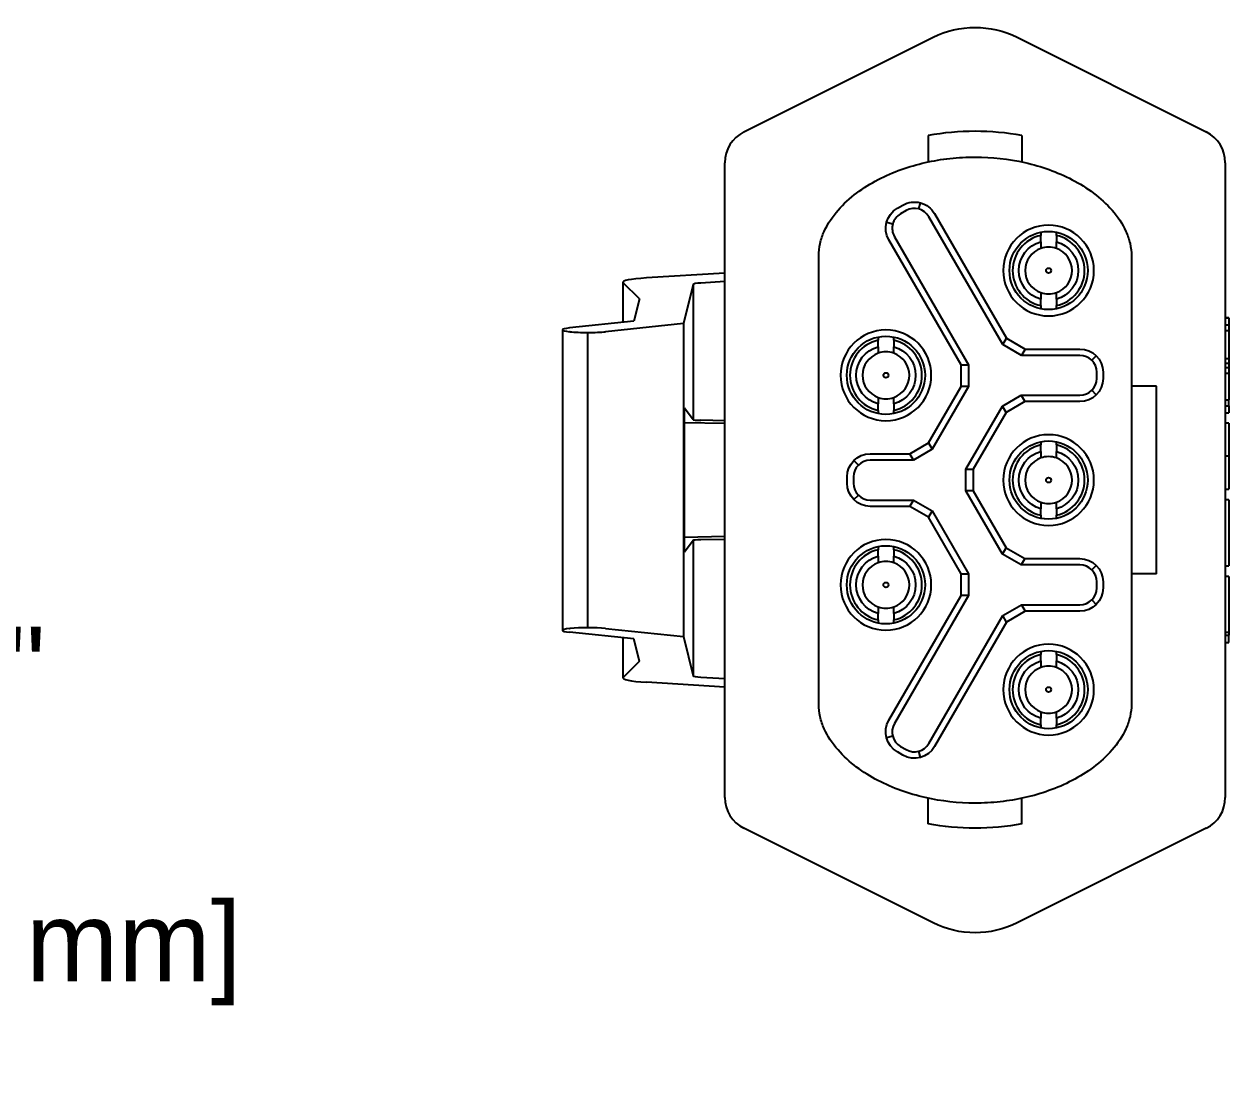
# Model space of a CAD drawing. Header units: inches. Extents: x 0.15 to 7.33, y 1.95 to 8.02.
# Drawn here: x 5.813 to 7.33, y 4.573 to 5.892 of the extents above; entities that cross this region are included whole.
import ezdxf

# ---------------------------------------------------------------- set-up
doc = ezdxf.new("R2010")
doc.units = ezdxf.units.IN
doc.header["$MEASUREMENT"] = 0
doc.layers.get('Defpoints').update_dxf_attribs({"color": 1})
doc.layers.add('Male Connector', color=7, linetype='Continuous')
doc.styles.get("Standard").update_dxf_attribs({"font": 'Arial.ttf'})
doc.dimstyles.new('.1 DIM', dxfattribs={"dimscale": 0, "dimtxt": 0.1, "dimasz": 0.1, "dimexe": 0.18, "dimexo": 0.0625, "dimgap": 0.09, "dimtad": 0, "dimtih": 1, "dimtoh": 1, "dimdec": 5, "dimzin": 0, "dimdsep": 46, "dimlunit": 4, "dimtxsty": 'Standard', "dimcen": 0.09, "dimadec": 0, "dimazin": 0, "dimtfac": 1, "dimtdec": 5, "dimtofl": 0, "dimtmove": 0, "dimatfit": 3, "dimfxl": 1, "dimtolj": 1, "dimtzin": 0, "dimarcsym": 0})

# ---------------------------------------------------------------- blocks, each defined once
blk = doc.blocks.new('*D6')
at = {"layer": 'Defpoints', "color": 0, "lineweight": -2, "transparency": 16777216}
for p, q in [((4.7243, 5.5453), (5.388, 5.5453)), ((5.208, 5.4453), (5.208, 5.2516)), ((4.7243, 5.1516), (5.388, 5.1516)), ((5.208, 4.876), (5.208, 5.1516)), ((5.308, 4.876), (5.208, 4.876))]:
    blk.add_line(p, q, dxfattribs=at)
at = {"layer": 'Defpoints', "color": 0, "transparency": 16777216}
for p in [(4.6618, 5.5453), (4.6618, 5.1516), (5.208, 5.1516)]:
    blk.add_point(p, dxfattribs=at)
for points in [[(5.1913, 5.4453), (5.2246, 5.4453), (5.208, 5.5453)], [(5.1913, 5.2516), (5.2246, 5.2516), (5.208, 5.1516)]]:
    blk.add_solid(points, dxfattribs=at)
at = {"layer": 'Defpoints', "color": 0, "transparency": 16777216, "char_height": 0.1, "attachment_point": 5}
for s, insert in [('\\A1;{\\H1x;\\S13/32;}"', (5.7377, 5.0836)), ('\\A1;[10.00 mm]', (5.7377, 4.7223))]:
    blk.add_mtext(s, dxfattribs=dict(at, insert=insert))

msp = doc.modelspace()

# ---------------------------------------------------------------- linework, layer by layer
at = {"layer": 'Male Connector', "linetype": 'Continuous'}
for p, q in [((6.719171, 5.756476), (6.957371, 5.875577)), ((7.063012, 5.875577), (7.301212, 5.756476)), ((6.695231, 4.918641), (6.695231, 5.717741)), ((7.325151, 5.717741), (7.325151, 4.918641)), ((6.91245, 5.660397), (6.919269, 5.664334)), ((6.92329, 5.65737), (6.91647, 5.653433)), ((6.939341, 5.659483), (6.941422, 5.66725)), ((6.898848, 5.64267), (6.906615, 5.640589)), ((7.045033, 5.488811), (6.952186, 5.649627)), ((6.959149, 5.653648), (7.049676, 5.496851)), ((7.092868, 5.618036), (7.092868, 5.626175)), ((7.112553, 5.626175), (7.112553, 5.618036)), ((6.992537, 5.463294), (6.901764, 5.620516)), ((6.908728, 5.624537), (7.001822, 5.463294)), ((6.813341, 5.036136), (6.813341, 5.600247)), ((7.207041, 5.600247), (7.207041, 5.036136)), ((6.567033, 5.567295), (6.567033, 5.516731)), ((6.587739, 5.546264), (6.567357, 5.566646)), ((6.695231, 5.578658), (6.596561, 5.57267)), ((6.695231, 5.568069), (6.665167, 5.566245)), ((6.655331, 5.564507), (6.643057, 5.515242)), ((6.655619, 5.393922), (6.655619, 5.56481)), ((6.587739, 5.546264), (6.58074, 5.518174)), ((7.092868, 5.537766), (7.092868, 5.545905)), ((7.112553, 5.545905), (7.112553, 5.537766)), ((7.329679, 5.522495), (7.325151, 5.522495)), ((7.325151, 5.522425), (7.329679, 5.522425)), ((7.329679, 5.522425), (7.329679, 5.522495)), ((7.329679, 5.522425), (7.329679, 5.513714)), ((6.490705, 5.50734), (6.490705, 5.129043)), ((6.58074, 5.518174), (6.49993, 5.509681)), ((6.500494, 5.50494), (6.49993, 5.504999)), ((6.643057, 5.515242), (6.545037, 5.50494)), ((6.643057, 5.515242), (6.643057, 5.12114)), ((7.325151, 5.513714), (7.329679, 5.513714)), ((7.325151, 5.506706), (7.329679, 5.506706)), ((7.329679, 5.513714), (7.329679, 5.506706)), ((6.522765, 5.132412), (6.522765, 5.50397)), ((6.888144, 5.486147), (6.888144, 5.494285)), ((6.907829, 5.494285), (6.907829, 5.486147)), ((7.045033, 5.488811), (7.049676, 5.496851)), ((7.049676, 5.496851), (7.0733, 5.483212)), ((7.068657, 5.475171), (7.045033, 5.488811)), ((7.0733, 5.483212), (7.068657, 5.475171)), ((7.142124, 5.475171), (7.068657, 5.475171)), ((7.0733, 5.483212), (7.142124, 5.483212)), ((7.157082, 5.468976), (7.162768, 5.474661)), ((6.992537, 5.463294), (7.001822, 5.463294)), ((6.992537, 5.436015), (6.992537, 5.463294)), ((7.001822, 5.463294), (7.001822, 5.436015)), ((7.325151, 5.471158), (7.329679, 5.471158)), ((7.325151, 5.465537), (7.329679, 5.465537)), ((7.325151, 5.459797), (7.329679, 5.459797)), ((7.329679, 5.465537), (7.329679, 5.459797)), ((7.329679, 5.459797), (7.329679, 5.452684)), ((7.163278, 5.446144), (7.163278, 5.454018)), ((7.171319, 5.454018), (7.171319, 5.446144)), ((7.325151, 5.452684), (7.329679, 5.452684)), ((6.951514, 5.364962), (6.992537, 5.436015)), ((7.001822, 5.436015), (6.956157, 5.356921)), ((7.001822, 5.436015), (6.992537, 5.436015)), ((7.162768, 5.4255), (7.157082, 5.431186)), ((7.238537, 5.436301), (7.207041, 5.436301)), ((7.238537, 5.200081), (7.238537, 5.436301)), ((6.888144, 5.405877), (6.888144, 5.414015)), ((6.907829, 5.414015), (6.907829, 5.405877)), ((7.044541, 5.411351), (7.068165, 5.424991)), ((7.072807, 5.41695), (7.049183, 5.40331)), ((7.068165, 5.424991), (7.072807, 5.41695)), ((7.068165, 5.424991), (7.142124, 5.424991)), ((7.142124, 5.41695), (7.072807, 5.41695)), ((7.325151, 5.419086), (7.329679, 5.419086)), ((7.329679, 5.411645), (7.329679, 5.419086)), ((6.644291, 5.227638), (6.644291, 5.408745)), ((6.655331, 5.394023), (6.644291, 5.408745)), ((6.998629, 5.331831), (7.044541, 5.411351)), ((7.049183, 5.40331), (7.007914, 5.331831)), ((7.049183, 5.40331), (7.044541, 5.411351)), ((7.325151, 5.411645), (7.329679, 5.411645)), ((7.325151, 5.402937), (7.329679, 5.402937)), ((7.325151, 5.402876), (7.329679, 5.402876)), ((7.329679, 5.411645), (7.329679, 5.402937)), ((7.329679, 5.402876), (7.329679, 5.402937)), ((6.695231, 5.389321), (6.644292, 5.390348)), ((6.695231, 5.392839), (6.665167, 5.393445)), ((7.329679, 5.389978), (7.325151, 5.389978)), ((7.329679, 5.389978), (7.329679, 5.348802)), ((6.92789, 5.351323), (6.951514, 5.364962)), ((6.956157, 5.356921), (6.932533, 5.343282)), ((6.951514, 5.364962), (6.956157, 5.356921)), ((7.092868, 5.354257), (7.092868, 5.362396)), ((7.112553, 5.362396), (7.112553, 5.354257)), ((6.857614, 5.342772), (6.8633, 5.337086)), ((6.878258, 5.351323), (6.92789, 5.351323)), ((6.932533, 5.343282), (6.878258, 5.343282)), ((6.932533, 5.343282), (6.92789, 5.351323)), ((7.325151, 5.348802), (7.329679, 5.348802)), ((7.329679, 5.348138), (7.325151, 5.348138)), ((7.329679, 5.348138), (7.329679, 5.348802)), ((7.329679, 5.348138), (7.329679, 5.306963)), ((6.998629, 5.304552), (6.998629, 5.331831)), ((6.998629, 5.331831), (7.007914, 5.331831)), ((7.007914, 5.331831), (7.007914, 5.304552)), ((6.849064, 5.314254), (6.849064, 5.322128)), ((6.857105, 5.322128), (6.857105, 5.314254)), ((6.857614, 5.293611), (6.8633, 5.299297)), ((6.878258, 5.293101), (6.932533, 5.293101)), ((6.92789, 5.28506), (6.932533, 5.293101)), ((6.932533, 5.293101), (6.956157, 5.279462)), ((7.044541, 5.225032), (6.998629, 5.304552)), ((7.007914, 5.304552), (6.998629, 5.304552)), ((7.007914, 5.304552), (7.049183, 5.233072)), ((7.325151, 5.306963), (7.329679, 5.306963)), ((7.329679, 5.293363), (7.325151, 5.293363)), ((7.329679, 5.293363), (7.329679, 5.210349)), ((6.92789, 5.28506), (6.878258, 5.28506)), ((6.951514, 5.271421), (6.92789, 5.28506)), ((6.956157, 5.279462), (6.951514, 5.271421)), ((6.956157, 5.279462), (7.001822, 5.200368)), ((7.092868, 5.273987), (7.092868, 5.282126)), ((7.112553, 5.282126), (7.112553, 5.273987)), ((6.992537, 5.200368), (6.951514, 5.271421)), ((6.695231, 5.247061), (6.644292, 5.246034)), ((6.655331, 5.24236), (6.644291, 5.227638)), ((6.655619, 5.071572), (6.655619, 5.242461)), ((6.695231, 5.243543), (6.665167, 5.242937)), ((7.044541, 5.225032), (7.049183, 5.233072)), ((7.049183, 5.233072), (7.072807, 5.219433)), ((6.888144, 5.222368), (6.888144, 5.230506)), ((6.907829, 5.230506), (6.907829, 5.222368)), ((7.068165, 5.211392), (7.044541, 5.225032)), ((7.072807, 5.219433), (7.068165, 5.211392)), ((7.072807, 5.219433), (7.142124, 5.219433)), ((7.142124, 5.211392), (7.068165, 5.211392)), ((7.162768, 5.210882), (7.157082, 5.205196)), ((7.325151, 5.210349), (7.329679, 5.210349)), ((6.992537, 5.200368), (7.001822, 5.200368)), ((6.992537, 5.173089), (6.992537, 5.200368)), ((7.001822, 5.200368), (7.001822, 5.173089)), ((7.163278, 5.182365), (7.163278, 5.190239)), ((7.171319, 5.190239), (7.171319, 5.182365)), ((7.238537, 5.200081), (7.207041, 5.200081)), ((7.329679, 5.196703), (7.325151, 5.196703)), ((7.329679, 5.196703), (7.329679, 5.126712)), ((6.901764, 5.015866), (6.992537, 5.173089)), ((7.001822, 5.173089), (6.908728, 5.011846)), ((7.001822, 5.173089), (6.992537, 5.173089)), ((7.045033, 5.147572), (7.068657, 5.161211)), ((7.068657, 5.161211), (7.142124, 5.161211)), ((7.068657, 5.161211), (7.0733, 5.153171)), ((7.157082, 5.167407), (7.162768, 5.161721)), ((6.888144, 5.142098), (6.888144, 5.150236)), ((6.907829, 5.150236), (6.907829, 5.142098)), ((6.952186, 4.986755), (7.045033, 5.147572)), ((7.049676, 5.139531), (7.045033, 5.147572)), ((7.0733, 5.153171), (7.049676, 5.139531)), ((7.142124, 5.153171), (7.0733, 5.153171)), ((6.49993, 5.131383), (6.500494, 5.131443)), ((6.58074, 5.118208), (6.49993, 5.126702)), ((6.545037, 5.131443), (6.643057, 5.12114)), ((7.049676, 5.139531), (6.959149, 4.982735)), ((7.325151, 5.126712), (7.329679, 5.126712)), ((7.329679, 5.126712), (7.329679, 5.122781)), ((6.567033, 5.119652), (6.567033, 5.069088)), ((6.587739, 5.090119), (6.58074, 5.118208)), ((6.643057, 5.12114), (6.655331, 5.071875)), ((7.325151, 5.122781), (7.329679, 5.122781)), ((7.325151, 5.113894), (7.329679, 5.113894)), ((7.325151, 5.113888), (7.329679, 5.113888)), ((7.329679, 5.113894), (7.329679, 5.122781)), ((7.092868, 5.090478), (7.092868, 5.098617)), ((7.112553, 5.098617), (7.112553, 5.090478)), ((6.587739, 5.090119), (6.567357, 5.069737)), ((6.665167, 5.070138), (6.695231, 5.068313)), ((6.695231, 5.057725), (6.596561, 5.063713)), ((7.092868, 5.010208), (7.092868, 5.018347)), ((7.112553, 5.018347), (7.112553, 5.010208)), ((6.906615, 4.995794), (6.898848, 4.993713)), ((6.919269, 4.972049), (6.91245, 4.975986)), ((6.91647, 4.98295), (6.92329, 4.979013)), ((6.941422, 4.969133), (6.939341, 4.976899)), ((6.957371, 4.760806), (6.719171, 4.879906)), ((7.301212, 4.879906), (7.063012, 4.760806))]:
    msp.add_line(p, q, dxfattribs=at)
at = {"layer": 'Male Connector', "linetype": 'Continuous', "extrusion": (0, 0, -1)}
for centre in [(-7.102711, 5.58197), (-6.897987, 5.450081), (-7.102711, 5.318191), (-6.897987, 5.186302), (-7.102711, 5.054412)]:
    msp.add_circle(centre, 0.057098, dxfattribs=at)
at = {"layer": 'Male Connector', "linetype": 'Continuous'}
for centre, radius in [((7.102711, 5.58197), 0.049224), ((7.102711, 5.58197), 0.003187), ((6.897987, 5.450081), 0.049224), ((6.897987, 5.450081), 0.003187), ((7.102711, 5.318191), 0.049224), ((7.102711, 5.318191), 0.003187), ((6.897987, 5.186302), 0.049224), ((6.897987, 5.186302), 0.003187), ((7.102711, 5.054412), 0.049224), ((7.102711, 5.054412), 0.003187)]:
    msp.add_circle(centre, radius, dxfattribs=at)
at = {"layer": 'Male Connector', "linetype": 'Continuous', "extrusion": (0, 0, -1)}
for centre, radius, start, end in [((-7.010191, 5.769936), 0.11811, 63.434949, 116.565051), ((-6.933866, 5.639051), 0.029194, 60, 150), ((-6.927047, 5.635114), 0.029194, 330, 60), ((-7.102711, 5.58197), 0.037385, 285.264577, 74.735423), ((-7.102711, 5.58197), 0.037385, 105.264577, 254.735423), ((-6.897987, 5.450081), 0.037385, 285.264577, 74.735423), ((-6.897987, 5.450081), 0.037385, 105.264577, 254.735423), ((-7.142124, 5.454018), 0.029194, 90, 180), ((-7.142124, 5.446144), 0.029194, 180, 270), ((-7.102711, 5.318191), 0.037385, 285.264577, 74.735423), ((-7.102711, 5.318191), 0.037385, 105.264577, 254.735423), ((-6.878258, 5.322128), 0.029194, 0, 90), ((-6.878258, 5.314254), 0.029194, 270, 0), ((-6.897987, 5.186302), 0.037385, 285.264577, 74.735423), ((-6.897987, 5.186302), 0.037385, 105.264577, 254.735423), ((-7.142124, 5.190239), 0.029194, 90, 180), ((-7.142124, 5.182365), 0.029194, 180, 270), ((-7.102711, 5.054412), 0.037385, 285.264577, 74.735423), ((-7.102711, 5.054412), 0.037385, 105.264577, 254.735423), ((-6.927047, 5.001269), 0.029194, 300, 30), ((-6.933866, 4.997332), 0.029194, 210, 300), ((-7.010191, 4.866447), 0.11811, 243.434949, 296.565051)]:
    msp.add_arc(centre, radius, start, end, dxfattribs=at)
at = {"layer": 'Male Connector', "linetype": 'Continuous'}
for centre, radius, start, end in [((6.738538, 5.717741), 0.043307, 116.565051, 180), ((7.281844, 5.717741), 0.043307, 0, 63.434949), ((6.933866, 5.639051), 0.021153, 30, 120), ((6.927047, 5.635114), 0.021153, 120, 210), ((7.102711, 5.58197), 0.045287, 102.552688, 257.447312), ((7.102711, 5.58197), 0.045287, 282.552688, 77.447312), ((7.102711, 5.58197), 0.029511, 70.517197, 109.482803), ((7.102711, 5.58197), 0.029511, 109.482803, 250.517197), ((7.102711, 5.58197), 0.029511, 289.482803, 70.517197), ((7.102711, 5.58197), 0.029511, 250.517197, 289.482803), ((6.897987, 5.450081), 0.045287, 102.552688, 257.447312), ((6.897987, 5.450081), 0.045287, 282.552688, 77.447312), ((6.897987, 5.450081), 0.029511, 109.482803, 250.517197), ((6.897987, 5.450081), 0.029511, 70.517197, 109.482803), ((6.897987, 5.450081), 0.029511, 289.482803, 70.517197), ((7.142124, 5.454018), 0.021153, 0, 90), ((7.142124, 5.446144), 0.021153, 270, 0), ((6.897987, 5.450081), 0.029511, 250.517197, 289.482803), ((7.102711, 5.318191), 0.045287, 102.552688, 257.447312), ((7.102711, 5.318191), 0.045287, 282.552688, 77.447312), ((6.878258, 5.322128), 0.021153, 90, 180), ((7.102711, 5.318191), 0.029511, 109.482803, 250.517197), ((7.102711, 5.318191), 0.029511, 70.517197, 109.482803), ((7.102711, 5.318191), 0.029511, 289.482803, 70.517197), ((6.878258, 5.314254), 0.021153, 180, 270), ((7.102711, 5.318191), 0.029511, 250.517197, 289.482803), ((6.897987, 5.186302), 0.045287, 102.552688, 257.447312), ((6.897987, 5.186302), 0.045287, 282.552688, 77.447312), ((6.897987, 5.186302), 0.029511, 109.482803, 250.517197), ((6.897987, 5.186302), 0.029511, 70.517197, 109.482803), ((6.897987, 5.186302), 0.029511, 289.482803, 70.517197), ((7.142124, 5.190239), 0.021153, 0, 90), ((7.142124, 5.182365), 0.021153, 270, 0), ((6.897987, 5.186302), 0.029511, 250.517197, 289.482803), ((7.102711, 5.054412), 0.045287, 102.552688, 257.447312), ((7.102711, 5.054412), 0.045287, 282.552688, 77.447312), ((7.102711, 5.054412), 0.029511, 109.482803, 250.517197), ((7.102711, 5.054412), 0.029511, 70.517197, 109.482803), ((7.102711, 5.054412), 0.029511, 289.482803, 70.517197), ((7.102711, 5.054412), 0.029511, 250.517197, 289.482803), ((6.927047, 5.001269), 0.021153, 150, 240), ((6.933866, 4.997332), 0.021153, 240, 330), ((6.738538, 4.918641), 0.043307, 180, 243.434949), ((7.281844, 4.918641), 0.043307, 296.565051, 0)]:
    msp.add_arc(centre, radius, start, end, dxfattribs=at)
for centre, major_axis, ratio, start_param, end_param in [((6.626088, 5.567295), (-0.059055, 0), 0.10510424, 5.23598776, 6.38790506), ((6.675009, 5.564453), (-0.019685, 0), 0.10510424, 5.23598776, 6.25700537), ((6.522201, 5.50734), (-0.031496, 0), 0.10510424, 5.49778714, 7.06858347), ((6.522765, 5.507281), (-0.031496, 0), 0.10510424, 0.78539816, 2.35619449), ((6.675009, 5.394041), (-0.019685, 0), 0.03492077, 0.02617994, 1.04719755), ((6.675009, 5.242342), (-0.019685, 0), 0.03492077, 5.23598776, 6.25700537), ((6.522201, 5.129043), (-0.031496, 0), 0.10510424, 5.49778714, 7.06858347), ((6.522765, 5.129102), (-0.031496, 0), 0.10510424, 3.92699082, 5.49778714), ((6.626088, 5.069088), (-0.059055, 0), 0.10510424, 6.17846555, 7.33038286), ((6.675009, 5.07193), (-0.019685, 0), 0.10510424, 0.02617994, 1.04719755)]:
    msp.add_ellipse(centre, major_axis=major_axis, ratio=ratio, start_param=start_param, end_param=end_param, dxfattribs=at)
for points in [[(7.069246, 5.751794), (7.030359, 5.759081), (6.990023, 5.759081), (6.951136, 5.751794)], [(7.092868, 5.6302), (7.092868, 5.62886), (7.092868, 5.627518), (7.092868, 5.626175)], [(7.112553, 5.626175), (7.112553, 5.627518), (7.112553, 5.62886), (7.112553, 5.6302)], [(7.092868, 5.618036), (7.092868, 5.615301), (7.092868, 5.612557), (7.092868, 5.609791)], [(7.112553, 5.609791), (7.112553, 5.612556), (7.112553, 5.615301), (7.112553, 5.618036)], [(7.092868, 5.55415), (7.092868, 5.551385), (7.092868, 5.54864), (7.092868, 5.545905)], [(7.112553, 5.545905), (7.112553, 5.54864), (7.112553, 5.551384), (7.112553, 5.55415)], [(7.092868, 5.537766), (7.092868, 5.536423), (7.092868, 5.535081), (7.092868, 5.533741)], [(7.112553, 5.533741), (7.112553, 5.535081), (7.112553, 5.536423), (7.112553, 5.537766)], [(6.888144, 5.498311), (6.888144, 5.49697), (6.888144, 5.495628), (6.888144, 5.494285)], [(6.907829, 5.494285), (6.907829, 5.495628), (6.907829, 5.49697), (6.907829, 5.498311)], [(6.888144, 5.486147), (6.888144, 5.483412), (6.888144, 5.480667), (6.888144, 5.477902)], [(6.907829, 5.477902), (6.907829, 5.480667), (6.907829, 5.483411), (6.907829, 5.486147)], [(6.888144, 5.42226), (6.888144, 5.419495), (6.888144, 5.416751), (6.888144, 5.414015)], [(6.907829, 5.414015), (6.907829, 5.41675), (6.907829, 5.419495), (6.907829, 5.42226)], [(6.888144, 5.405877), (6.888144, 5.404534), (6.888144, 5.403192), (6.888144, 5.401851)], [(6.907829, 5.401851), (6.907829, 5.403192), (6.907829, 5.404534), (6.907829, 5.405877)], [(7.092868, 5.366421), (7.092868, 5.36508), (7.092868, 5.363739), (7.092868, 5.362396)], [(7.092868, 5.354257), (7.092868, 5.351522), (7.092868, 5.348778), (7.092868, 5.346012)], [(7.112553, 5.362396), (7.112553, 5.363739), (7.112553, 5.36508), (7.112553, 5.366421)], [(7.112553, 5.346012), (7.112553, 5.348777), (7.112553, 5.351522), (7.112553, 5.354257)], [(7.092868, 5.29037), (7.092868, 5.287606), (7.092868, 5.284861), (7.092868, 5.282126)], [(7.112553, 5.282126), (7.112553, 5.284861), (7.112553, 5.287605), (7.112553, 5.29037)], [(7.092868, 5.273987), (7.092868, 5.272644), (7.092868, 5.271302), (7.092868, 5.269962)], [(7.112553, 5.269962), (7.112553, 5.271302), (7.112553, 5.272644), (7.112553, 5.273987)], [(6.888144, 5.234532), (6.888144, 5.233191), (6.888144, 5.231849), (6.888144, 5.230506)], [(6.907829, 5.230506), (6.907829, 5.231849), (6.907829, 5.233191), (6.907829, 5.234532)], [(6.888144, 5.222368), (6.888144, 5.219633), (6.888144, 5.216888), (6.888144, 5.214123)], [(6.907829, 5.214123), (6.907829, 5.216887), (6.907829, 5.219632), (6.907829, 5.222368)], [(6.888144, 5.158481), (6.888144, 5.155716), (6.888144, 5.152971), (6.888144, 5.150236)], [(6.907829, 5.150236), (6.907829, 5.152971), (6.907829, 5.155716), (6.907829, 5.158481)], [(6.888144, 5.142098), (6.888144, 5.140754), (6.888144, 5.139413), (6.888144, 5.138072)], [(6.907829, 5.138072), (6.907829, 5.139413), (6.907829, 5.140754), (6.907829, 5.142098)], [(7.092868, 5.102642), (7.092868, 5.101301), (7.092868, 5.09996), (7.092868, 5.098617)], [(7.112553, 5.098617), (7.112553, 5.09996), (7.112553, 5.101301), (7.112553, 5.102642)], [(7.092868, 5.090478), (7.092868, 5.087743), (7.092868, 5.084998), (7.092868, 5.082233)], [(7.112553, 5.082233), (7.112553, 5.084998), (7.112553, 5.087743), (7.112553, 5.090478)], [(7.092868, 5.026591), (7.092868, 5.023827), (7.092868, 5.021082), (7.092868, 5.018347)], [(7.112553, 5.018347), (7.112553, 5.021082), (7.112553, 5.023826), (7.112553, 5.026591)], [(7.092868, 5.010208), (7.092868, 5.008865), (7.092868, 5.007523), (7.092868, 5.006183)], [(7.112553, 5.006183), (7.112553, 5.007523), (7.112553, 5.008865), (7.112553, 5.010208)], [(7.069246, 4.885566), (7.030368, 4.878203), (6.990014, 4.878203), (6.951136, 4.885566)]]:
    msp.add_open_spline(points, degree=3, dxfattribs=at)
for points, knots in [([(6.951136, 5.751794), (6.951136, 5.747353), (6.951136, 5.742911), (6.951136, 5.731879), (6.951136, 5.725287), (6.951136, 5.718696)], [0, 0, 0, 0, 0.40289835, 0.40289835, 1, 1, 1, 1]), ([(7.069246, 5.751794), (7.069246, 5.7515), (7.069246, 5.751205), (7.069246, 5.74647), (7.069246, 5.742027), (7.069246, 5.732747), (7.069246, 5.727908), (7.069246, 5.721613), (7.069246, 5.720156), (7.069246, 5.718699)], [0, 0, 0, 0, 0.02670152, 0.02670152, 0.42964032, 0.42964032, 0.86800772, 0.86800772, 1, 1, 1, 1]), ([(6.813341, 5.600247), (6.813341, 5.605628), (6.813971, 5.610919), (6.81637, 5.621334), (6.818136, 5.626431), (6.824675, 5.640967), (6.830778, 5.649929), (6.84469, 5.665916), (6.852666, 5.673113), (6.869648, 5.685897), (6.878649, 5.691472), (6.897468, 5.701312), (6.907302, 5.705558), (6.927143, 5.712671), (6.937225, 5.71557), (6.957676, 5.720205), (6.968045, 5.721934), (6.989066, 5.724246), (6.99974, 5.724825), (7.031395, 5.724814), (7.052278, 5.722578), (7.08324, 5.715548), (7.09352, 5.712582), (7.113398, 5.70543), (7.123064, 5.701243), (7.141763, 5.691449), (7.150878, 5.685788), (7.167832, 5.673013), (7.175687, 5.665933), (7.189668, 5.64985), (7.195729, 5.640975), (7.202268, 5.626374), (7.20404, 5.621257), (7.206416, 5.610915), (7.207041, 5.605639), (7.207041, 5.600247)], [0, 0, 0, 0, 0.03125, 0.03125, 0.0625, 0.0625, 0.125, 0.125, 0.1875, 0.1875, 0.25, 0.25, 0.3125, 0.3125, 0.375, 0.375, 0.4375, 0.4375, 0.5, 0.5, 0.625, 0.625, 0.6875, 0.6875, 0.75, 0.75, 0.8125, 0.8125, 0.875, 0.875, 0.9375, 0.9375, 0.96875, 0.96875, 1, 1, 1, 1]), ([(7.329679, 5.506706), (7.329679, 5.504398), (7.329679, 5.501677), (7.329679, 5.49552), (7.329679, 5.492257), (7.329679, 5.48583), (7.329679, 5.48257), (7.329679, 5.476407), (7.329679, 5.473568), (7.329679, 5.471158)], [0, 0, 0, 0, 0.25, 0.25, 0.5, 0.5, 0.75, 0.75, 1, 1, 1, 1]), ([(7.329679, 5.471158), (7.329679, 5.468925), (7.329679, 5.467284), (7.329679, 5.465671), (7.329679, 5.465348), (7.329679, 5.465346)], [0, 0, 0, 0, 0.59147726, 0.59147726, 1, 1, 1, 1]), ([(7.329679, 5.452684), (7.329679, 5.450482), (7.329679, 5.447883), (7.329679, 5.442097), (7.329679, 5.438951), (7.329679, 5.432825), (7.329679, 5.429712), (7.329679, 5.423917), (7.329679, 5.421255), (7.329679, 5.419086)], [0, 0, 0, 0, 0.25, 0.25, 0.5, 0.5, 0.75, 0.75, 1, 1, 1, 1]), ([(7.207041, 5.036136), (7.207041, 5.030754), (7.206412, 5.025464), (7.204013, 5.015049), (7.202247, 5.009952), (7.195707, 4.995416), (7.189604, 4.986453), (7.175692, 4.970467), (7.167717, 4.96327), (7.150734, 4.950485), (7.141733, 4.944911), (7.122914, 4.935071), (7.11308, 4.930825), (7.093239, 4.923711), (7.083157, 4.920813), (7.062707, 4.916178), (7.052337, 4.914449), (7.031316, 4.912137), (7.020643, 4.911557), (6.988987, 4.911568), (6.968104, 4.913805), (6.937143, 4.920834), (6.926862, 4.923801), (6.906984, 4.930952), (6.897318, 4.935139), (6.878619, 4.944934), (6.869504, 4.950594), (6.85255, 4.96337), (6.844695, 4.97045), (6.830714, 4.986533), (6.824654, 4.995407), (6.818115, 5.010009), (6.816342, 5.015126), (6.813967, 5.025468), (6.813341, 5.030744), (6.813341, 5.036136)], [0, 0, 0, 0, 0.03125, 0.03125, 0.0625, 0.0625, 0.125, 0.125, 0.1875, 0.1875, 0.25, 0.25, 0.3125, 0.3125, 0.375, 0.375, 0.4375, 0.4375, 0.5, 0.5, 0.625, 0.625, 0.6875, 0.6875, 0.75, 0.75, 0.8125, 0.8125, 0.875, 0.875, 0.9375, 0.9375, 0.96875, 0.96875, 1, 1, 1, 1]), ([(6.951136, 4.885566), (6.951136, 4.886951), (6.951136, 4.888336), (6.951136, 4.894059), (6.951136, 4.898399), (6.951136, 4.907539), (6.951136, 4.912337), (6.951136, 4.917318), (6.951136, 4.917501), (6.951136, 4.917684)], [0, 0, 0, 0, 0.12947683, 0.12947683, 0.53493483, 0.53493483, 0.98294155, 0.98294155, 1, 1, 1, 1]), ([(7.069246, 4.885566), (7.069246, 4.889903), (7.069246, 4.894241), (7.069246, 4.904948), (7.069246, 4.911318), (7.069246, 4.917687)], [0, 0, 0, 0, 0.40541663, 0.40541663, 1, 1, 1, 1])]:
    msp.add_open_spline(points, degree=3, knots=knots, dxfattribs=at)

# ---------------------------------------------------------------- dimensions: what is measured, and where the dimension line sits
at = {"layer": 'Defpoints'}
dim = msp.add_linear_dim(base=(5.207977, 5.151642), p1=(4.661778, 5.545343), p2=(4.661778, 5.151642), angle=90, dimstyle='.1 DIM', override={"dimscale": 1, "dimpost": '\\X', "dimtmove": 1}, dxfattribs=at)
dim.commit()
dim.dimension.update_dxf_attribs({"geometry": '*D6', "text_midpoint": (5.336413, 4.875988), "dimtype": 160})

doc.saveas('drawing.dxf')
